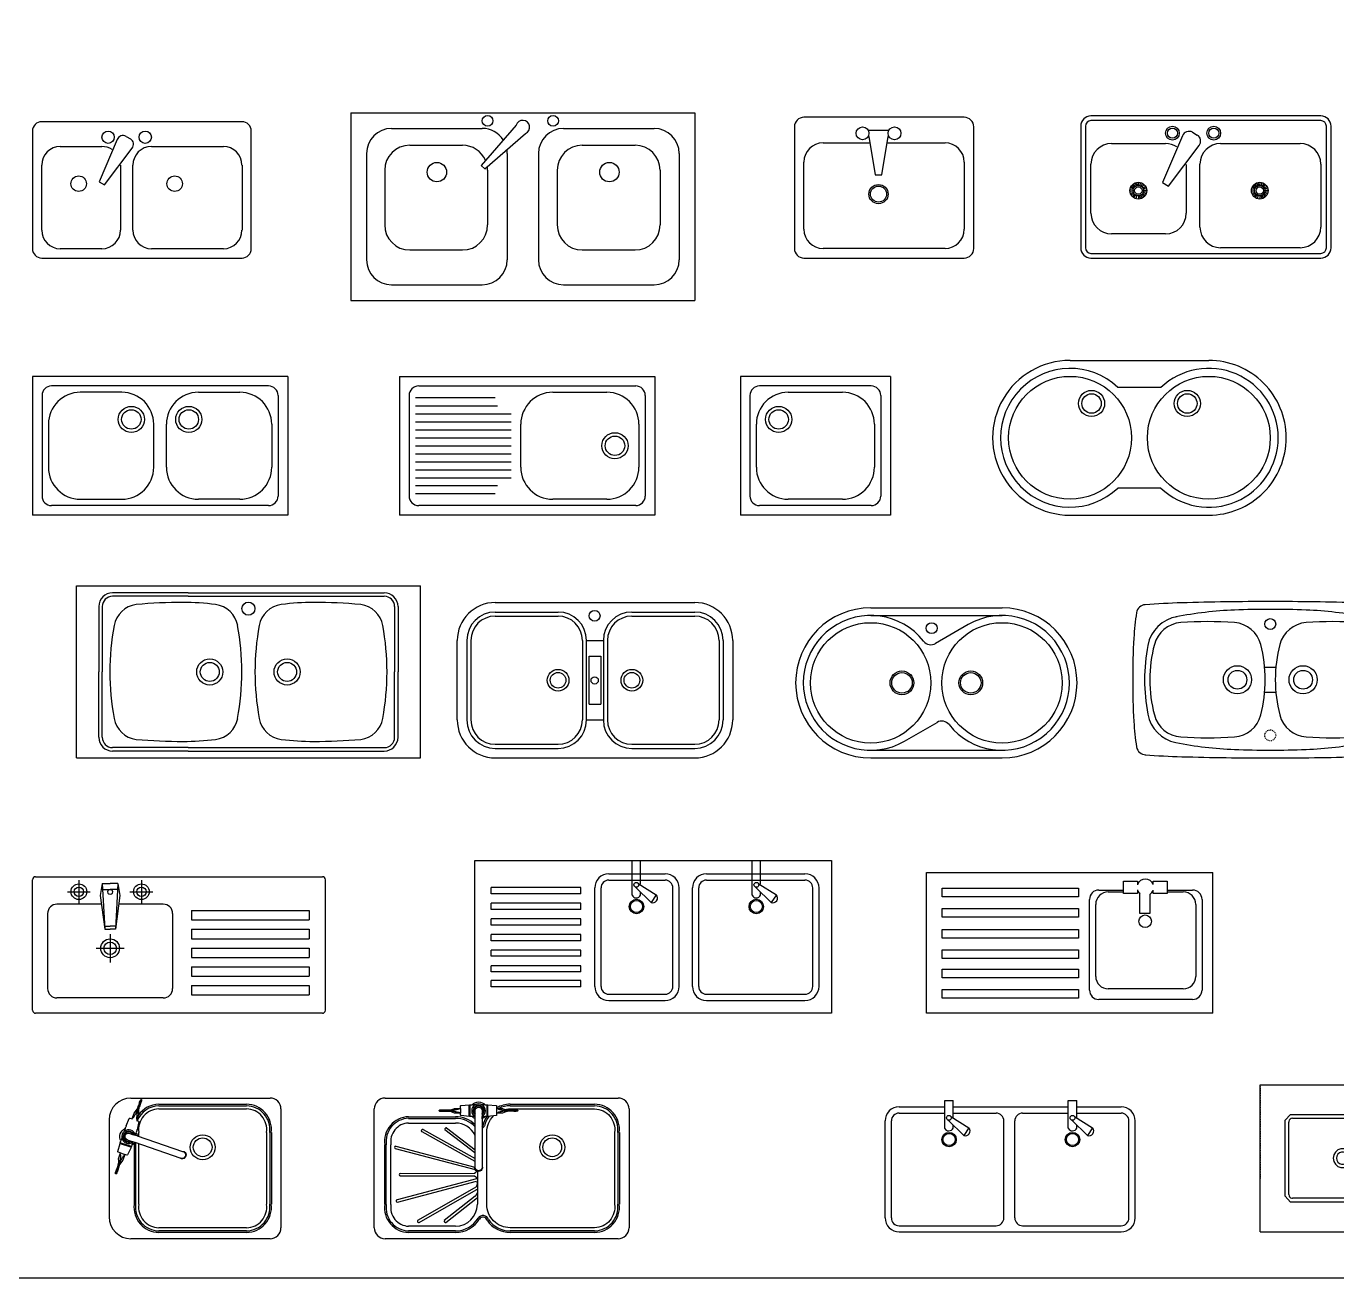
# Model space of a CAD drawing. Header units: inches. Extents: x 5253 to 5716, y 3226 to 3520.
# Drawn here: x 5408.2 to 5560.6, y 3225.5 to 3371.1 of the extents above; entities that cross this region are included whole.
import ezdxf

# ---------------------------------------------------------------- set-up
doc = ezdxf.new("R2010")
doc.units = ezdxf.units.IN
doc.header["$MEASUREMENT"] = 0
for name, pattern in [('0', [0]), ('Hidden', [0.28125, 0.1875, -0.09375]), ('RAYITAS', [0.375, 0.25, -0.125])]:
    doc.linetypes.add(name, pattern=pattern)
doc.layers.add('EX-A-FLOR-FIXT', color=2, linetype='Continuous')
doc.styles.add('DIM_FONT', font='SIMPLEX.shx', dxfattribs={"width": 0.8})
doc.styles.get("Standard").update_dxf_attribs({"font": 'arial.ttf'})

# ---------------------------------------------------------------- blocks, each defined once
blk = doc.blocks.new('A$C564A496C')
at = {"linetype": 'ByBlock'}
for p, q in [((0, 419.3), (0, 30.7)), ((543.2, 450), (30.7, 450)), ((573.8, 30.7), (573.8, 419.3)), ((238.5, 409.1), (299.8, 409.1)), ((238.5, 388.6), (258.9, 265.9)), ((279.4, 265.9), (299.8, 388.6)), ((92, 368.2), (243.6, 368.2)), ((294.7, 368.2), (481.8, 368.2)), ((30.7, 92), (30.7, 306.8)), ((543.2, 306.8), (543.2, 92)), ((258.9, 265.9), (279.4, 265.9)), ((30.7, 0), (543.2, 0)), ((481.8, 30.7), (92, 30.7))]:
    blk.add_line(p, q, dxfattribs=at)
for centre, radius in [((218, 398.9), 20.5), ((320.3, 398.9), 20.5), ((269.1, 204.5), 30.7), ((269.1, 204.5), 25.7)]:
    blk.add_circle(centre, radius, dxfattribs=at)
for centre, radius, start, end in [((30.7, 419.3), 30.7, 90, 180), ((543.2, 419.3), 30.7, 0, 90), ((92, 306.8), 61.4, 90, 180), ((481.8, 306.8), 61.4, 0, 90), ((92, 92), 61.4, 180, 270), ((481.8, 92), 61.4, 270, 0), ((30.7, 30.7), 30.7, 180, 270), ((543.2, 30.7), 30.7, 270, 0)]:
    blk.add_arc(centre, radius, start, end, dxfattribs=at)
at = {"style": 'DIM_FONT', "width": 0.8, "flags": 9}
for tag in ['YSIZE', 'XSIZE']:
    blk.add_attdef(tag, (269.1, 450), '', height=0.5, rotation=270, dxfattribs=at)
blk = doc.blocks.new('A$C001E2F87')
at = {"linetype": 'ByBlock'}
for p, q in [((670.3, 436), (29.7, 436)), ((0, 406.2), (0, 29.7)), ((271, 378.9), (213.6, 244.2)), ((299.5, 389.1), (313.3, 381.1)), ((700, 29.7), (700, 406.2)), ((89.2, 356.7), (222.2, 356.7)), ((230.8, 234.3), (318.7, 351.3)), ((380.7, 356.7), (610.8, 356.7)), ((29.7, 89.2), (29.7, 297.2)), ((281.6, 296.5), (281.6, 89.2)), ((321.3, 89.2), (321.3, 297.2)), ((670.3, 297.2), (670.3, 89.2)), ((213.6, 244.2), (230.8, 234.3)), ((222.2, 29.7), (89.2, 29.7)), ((610.8, 29.7), (380.7, 29.7)), ((29.7, 0), (670.3, 0))]:
    blk.add_line(p, q, dxfattribs=at)
for centre, radius in [((242, 386.4), 19.8), ((360.9, 386.4), 19.8), ((147.9, 237.8), 24.8), ((455, 237.8), 24.8)]:
    blk.add_circle(centre, radius, dxfattribs=at)
for centre, radius, start, end in [((29.7, 406.2), 29.7, 90, 180), ((670.3, 406.2), 29.7, 0, 90), ((289.6, 371.9), 19.8, 60, 159.4623), ((303.4, 363.9), 19.8, 320.5377, 60), ((89.2, 297.2), 59.4, 90, 180), ((222.2, 297.2), 59.4, 56.607, 90), ((380.7, 297.2), 59.4, 90, 180), ((610.8, 297.2), 59.4, 0, 90), ((89.2, 89.2), 59.4, 180, 270), ((222.2, 89.2), 59.4, 270, 0), ((380.7, 89.2), 59.4, 180, 270), ((610.8, 89.2), 59.4, 270, 0), ((29.7, 29.7), 29.7, 180, 270), ((670.3, 29.7), 29.7, 270, 0)]:
    blk.add_arc(centre, radius, start, end, dxfattribs=at)
blk = doc.blocks.new('A$C51B36FC3')
at = {"linetype": 'ByBlock'}
for p, q in [((0, 421.4), (0, 33)), ((15, 421.4), (15, 33)), ((767.9, 454.4), (33, 454.4)), ((767.9, 439.4), (33, 439.4)), ((785.9, 33), (785.9, 421.4)), ((800.9, 33), (800.9, 421.4)), ((325.7, 391), (261.9, 241.3)), ((357.3, 402.3), (372.7, 393.4)), ((99.1, 366.3), (271.4, 366.3)), ((281, 230.3), (378.7, 360.4)), ((447.6, 366.3), (701.8, 366.3)), ((33, 143.2), (33, 300.3)), ((337.5, 299.4), (337.5, 143.2)), ((381.5, 99.1), (381.5, 300.3)), ((767.9, 300.3), (767.9, 99.1)), ((167.7, 217.2), (157.7, 218.2)), ((167.7, 213.8), (157.8, 212.7)), ((168.5, 220.9), (159, 224.1)), ((168.6, 210), (159.2, 206.6)), ((169.7, 223.8), (161, 228.6)), ((171.7, 226.6), (164.2, 233.2)), ((174.6, 229.3), (168.8, 237.4)), ((178.2, 231.2), (174.5, 240.5)), ((181.4, 232.2), (179.7, 242)), ((185.3, 232.4), (185.8, 242.4)), ((189.3, 231.7), (192.3, 241.3)), ((193.1, 230.1), (198.2, 238.7)), ((196, 227.8), (203, 235)), ((199, 224.1), (207.6, 229.1)), ((200.4, 221), (209.9, 224.1)), ((201, 212.9), (210.9, 211.3)), ((201.2, 216.9), (211.2, 217.6)), ((261.9, 241.3), (281, 230.3)), ((555.9, 217.2), (546, 218.2)), ((556, 213.8), (546, 212.7)), ((556.7, 220.9), (547.2, 224.1)), ((556.8, 210), (547.4, 206.6)), ((558, 223.8), (549.2, 228.6)), ((560, 226.6), (552.4, 233.2)), ((562.9, 229.3), (557.1, 237.4)), ((566.5, 231.2), (562.8, 240.5)), ((569.7, 232.2), (567.9, 242)), ((573.5, 232.4), (574, 242.4)), ((577.6, 231.7), (580.5, 241.3)), ((581.3, 230.1), (586.4, 238.7)), ((584.3, 227.8), (591.2, 235)), ((587.2, 224.1), (595.9, 229.1)), ((588.6, 221), (598.1, 224.1)), ((589.3, 212.9), (599.2, 211.3)), ((589.5, 216.9), (599.4, 217.6)), ((170.1, 206.9), (161.5, 201.7)), ((172.4, 203.8), (165.3, 196.8)), ((175, 201.7), (169.3, 193.4)), ((179.3, 199.6), (176.3, 190.1)), ((184.7, 198.8), (184.8, 188.8)), ((188.6, 199.3), (191.1, 189.6)), ((192, 200.6), (196.5, 191.7)), ((195.5, 202.9), (202.1, 195.4)), ((198.3, 206.1), (206.6, 200.5)), ((200.1, 209.6), (209.5, 206)), ((558.3, 206.9), (549.8, 201.7)), ((560.7, 203.8), (553.6, 196.8)), ((563.2, 201.7), (557.6, 193.4)), ((567.6, 199.6), (564.5, 190.1)), ((572.9, 198.8), (573.1, 188.8)), ((576.9, 199.3), (579.4, 189.6)), ((580.3, 200.6), (584.8, 191.7)), ((583.7, 202.9), (590.3, 195.4)), ((586.6, 206.1), (594.8, 200.5)), ((588.4, 209.6), (597.7, 206)), ((271.4, 77.1), (99.1, 77.1)), ((33, 15), (767.9, 15)), ((33, 0), (767.9, 0)), ((701.8, 33), (447.6, 33))]:
    blk.add_line(p, q, dxfattribs=at)
for centre, radius in [((293.4, 399.4), 22), ((425.6, 399.4), 22), ((293.4, 399.4), 16), ((425.6, 399.4), 16), ((184.4, 215.6), 26.8), ((184.4, 215.6), 16.8), ((184.4, 215.6), 11.8), ((572.7, 215.6), 26.8), ((572.7, 215.6), 16.8), ((572.7, 215.6), 11.8)]:
    blk.add_circle(centre, radius, dxfattribs=at)
for centre, radius, start, end in [((33, 421.4), 33, 90, 180), ((33, 421.4), 18, 90, 180), ((767.9, 421.4), 33, 0, 90), ((767.9, 421.4), 18, 0, 90), ((346.3, 383.2), 22, 60, 159.4623), ((361.7, 374.4), 22, 320.5377, 60), ((99.1, 300.3), 66.1, 90, 180), ((271.4, 300.3), 66.1, 56.607, 90), ((447.6, 300.3), 66.1, 90, 180), ((701.8, 300.3), 66.1, 0, 90), ((99.1, 143.2), 66.1, 180, 270), ((271.4, 143.2), 66.1, 270, 0), ((447.6, 99.1), 66.1, 180, 270), ((701.8, 99.1), 66.1, 270, 0), ((33, 33), 33, 180, 270), ((33, 33), 18, 180, 270), ((767.9, 33), 33, 270, 0), ((767.9, 33), 18, 270, 0)]:
    blk.add_arc(centre, radius, start, end, dxfattribs=at)
blk = doc.blocks.new('A$C27DD639B')
for p, q in [((0, 0), (0, 450)), ((0, 450), (916.2, 450)), ((630.4, 383.4), (630.4, 422.8)), ((630.4, 422.8), (674.9, 422.8)), ((674.9, 422.8), (674.9, 411.1)), ((725.3, 411.7), (725.3, 422.8)), ((725.3, 422.8), (769.8, 422.8)), ((769.8, 422.8), (769.8, 383.4)), ((916.2, 0), (916.2, 450)), ((50.5, 372.3), (50.5, 400.1)), ((50.5, 400.1), (486.3, 400.1)), ((486.3, 400.1), (486.3, 372.3)), ((551.5, 394.1), (630.4, 394.1)), ((581.5, 388), (630.4, 388)), ((674.9, 383.4), (630.4, 383.4)), ((674.9, 394.1), (674.9, 383.4)), ((683, 318.7), (683, 382.1)), ((714.2, 379.9), (714.2, 318.7)), ((725.3, 383.4), (725.3, 393.5)), ((769.8, 383.4), (725.3, 383.4)), ((769.8, 394.1), (851.5, 394.1)), ((769.8, 388), (821.5, 388)), ((486.3, 372.3), (50.5, 372.3)), ((521.5, 74.1), (521.5, 364.1)), ((541.5, 118), (541.5, 348)), ((861.5, 348), (861.5, 118)), ((881.5, 364.1), (881.5, 74.1)), ((50.5, 307.4), (50.5, 335.2)), ((50.5, 335.2), (486.3, 335.2)), ((486.3, 307.4), (50.5, 307.4)), ((486.3, 335.2), (486.3, 307.4)), ((714.2, 318.7), (683, 318.7)), ((50.5, 240.3), (50.5, 268.1)), ((50.5, 268.1), (486.3, 268.1)), ((486.3, 268.1), (486.3, 240.3)), ((486.3, 240.3), (50.5, 240.3)), ((50.5, 175.4), (50.5, 203.2)), ((50.5, 203.2), (486.3, 203.2)), ((486.3, 175.4), (50.5, 175.4)), ((486.3, 203.2), (486.3, 175.4)), ((50.5, 112.8), (50.5, 140.6)), ((50.5, 140.6), (486.3, 140.6)), ((486.3, 140.6), (486.3, 112.8)), ((486.3, 112.8), (50.5, 112.8)), ((50.5, 48), (50.5, 75.8)), ((50.5, 75.8), (486.3, 75.8)), ((486.3, 48), (50.5, 48)), ((486.3, 75.8), (486.3, 48)), ((851.5, 44.1), (551.5, 44.1)), ((821.5, 78), (581.5, 78)), ((916.2, 0), (0, 0))]:
    blk.add_line(p, q)
blk.add_circle((699.5, 294.1), 20.1)
for centre, radius, start, end in [((700.2, 402.6), 26.7, 19.9093, 161.5199), ((551.5, 364.1), 30, 90, 180), ((581.5, 348), 40, 90, 180), ((700.2, 402.6), 26.7, 198.4801, 230.0288), ((700.2, 402.6), 26.7, 301.5638, 340.0907), ((821.5, 348), 40, 0, 90), ((851.5, 364.1), 30, 0, 90), ((581.5, 118), 40, 180, 270), ((821.5, 118), 40, 270, 0), ((551.5, 74.1), 30, 180, 270), ((851.5, 74.1), 30, 270, 0)]:
    blk.add_arc(centre, radius, start, end)
blk = doc.blocks.new('A$C7F693D8B')
at = {"linetype": '0'}
for p, q in [((1.12, 0.609), (0, 0.609)), ((0, 0.609), (0, 0)), ((1.12, 0.609), (1.12, 0)), ((0.042, 0.525), (0.042, 0.084)), ((1.036, 0.567), (0.084, 0.567)), ((0.392, 0.539), (0.21, 0.539)), ((0.728, 0.539), (0.91, 0.539)), ((1.078, 0.525), (1.078, 0.084)), ((0.07, 0.399), (0.07, 0.21)), ((0.532, 0.21), (0.532, 0.399)), ((0.588, 0.21), (0.588, 0.399)), ((1.05, 0.399), (1.05, 0.21)), ((0.21, 0.07), (0.392, 0.07)), ((0.91, 0.07), (0.728, 0.07)), ((1.036, 0.042), (0.084, 0.042)), ((1.12, 0), (0, 0))]:
    blk.add_line(p, q, dxfattribs=at)
for centre, radius in [((0.434, 0.42), 0.0574), ((0.434, 0.42), 0.0427), ((0.686, 0.42), 0.0574), ((0.686, 0.42), 0.0427)]:
    blk.add_circle(centre, radius, dxfattribs=at)
for centre, radius, start, end in [((0.084, 0.525), 0.042, 90, 180), ((0.21, 0.399), 0.14, 90, 180), ((0.392, 0.399), 0.14, 0, 90), ((0.728, 0.399), 0.14, 90, 180), ((0.91, 0.399), 0.14, 0, 90), ((1.036, 0.525), 0.042, 0, 90), ((0.21, 0.21), 0.14, 180, 270), ((0.392, 0.21), 0.14, 270, 0), ((0.728, 0.21), 0.14, 180, 270), ((0.91, 0.21), 0.14, 270, 0.00001), ((0.084, 0.084), 0.042, 180, 270), ((1.036, 0.084), 0.042, 270, 0.00001)]:
    blk.add_arc(centre, radius, start, end, dxfattribs=at)
blk = doc.blocks.new('A$C350F4511')
at = {"xscale": 729, "yscale": 729, "zscale": 729}
blk.add_blockref('A$C7F693D8B', (0, 0), dxfattribs=at)
blk = doc.blocks.new('A$C56104318')
at = {"linetype": '0'}
for p, q in [((0, 0.609), (1.12, 0.609)), ((0, 0.609), (0, 0)), ((1.12, 0.609), (1.12, 0)), ((0.042, 0.525), (0.042, 0.084)), ((0.084, 0.567), (1.036, 0.567)), ((0.672, 0.539), (0.91, 0.539)), ((1.078, 0.525), (1.078, 0.084)), ((0.42, 0.5145), (0.07, 0.5145)), ((0.07, 0.4795), (0.4294, 0.4795)), ((0.07, 0.4445), (0.49, 0.4445)), ((0.07, 0.4095), (0.49, 0.4095)), ((0.07, 0.3745), (0.49, 0.3745)), ((0.532, 0.21), (0.532, 0.399)), ((1.05, 0.399), (1.05, 0.21)), ((0.07, 0.3395), (0.49, 0.3395)), ((0.07, 0.3045), (0.49, 0.3045)), ((0.07, 0.2695), (0.49, 0.2695)), ((0.07, 0.2345), (0.49, 0.2345)), ((0.07, 0.1995), (0.49, 0.1995)), ((0.07, 0.1645), (0.4898, 0.1645)), ((0.07, 0.1295), (0.4294, 0.1295)), ((0.07, 0.0945), (0.42, 0.0945)), ((0.91, 0.07), (0.672, 0.07)), ((1.036, 0.042), (0.084, 0.042)), ((1.12, 0), (0, 0))]:
    blk.add_line(p, q, dxfattribs=at)
for radius in [0.0574, 0.0427]:
    blk.add_circle((0.945, 0.3045), radius, dxfattribs=at)
for centre, radius, start, end in [((0.084, 0.525), 0.042, 90, 180), ((0.672, 0.399), 0.14, 90, 180), ((0.91, 0.399), 0.14, 0, 90), ((1.036, 0.525), 0.042, 0, 90), ((0.672, 0.21), 0.14, 180, 270), ((0.91, 0.21), 0.14, 270, 0.00001), ((0.084, 0.084), 0.042, 180, 270), ((1.036, 0.084), 0.042, 270, 0.00001)]:
    blk.add_arc(centre, radius, start, end, dxfattribs=at)
blk = doc.blocks.new('A$C559B0E78')
at = {"xscale": 729, "yscale": 729, "zscale": 729}
blk.add_blockref('A$C56104318', (0, 0), dxfattribs=at)
blk = doc.blocks.new('A$C29F65D58')
at = {"linetype": '0'}
for p, q in [((0, 0.609), (0, 0)), ((0.658, 0.609), (0, 0.609)), ((0.658, 0.609), (0.658, 0)), ((0.042, 0.525), (0.042, 0.084)), ((0.574, 0.567), (0.084, 0.567)), ((0.21, 0.539), (0.448, 0.539)), ((0.616, 0.525), (0.616, 0.084)), ((0.07, 0.21), (0.07, 0.399)), ((0.588, 0.399), (0.588, 0.21)), ((0.448, 0.07), (0.21, 0.07)), ((0.574, 0.042), (0.084, 0.042)), ((0.658, 0), (0, 0))]:
    blk.add_line(p, q, dxfattribs=at)
for radius in [0.0574, 0.0427]:
    blk.add_circle((0.168, 0.42), radius, dxfattribs=at)
for centre, radius, start, end in [((0.084, 0.525), 0.042, 90, 180), ((0.21, 0.399), 0.14, 90, 180), ((0.448, 0.399), 0.14, 0, 90), ((0.574, 0.525), 0.042, 0, 90), ((0.21, 0.21), 0.14, 180, 270), ((0.448, 0.21), 0.14, 270, 0.00001), ((0.084, 0.084), 0.042, 180, 270), ((0.574, 0.084), 0.042, 270, 0.00001)]:
    blk.add_arc(centre, radius, start, end, dxfattribs=at)
blk = doc.blocks.new('A$C01CC7D1F')
at = {"xscale": 729, "yscale": 729, "zscale": 729}
blk.add_blockref('A$C29F65D58', (0, 0), dxfattribs=at)
blk = doc.blocks.new('A$C388C436D')
at = {"linetype": '0'}
for p, q in [((0.3395, 0.679), (0.3396, 0.679)), ((0.3396, 0.679), (0.9483, 0.679)), ((0.9483, 0.679), (0.9485, 0.679)), ((0.7385, 0.56), (0.5495, 0.56)), ((0.5976, 0.119), (0.5495, 0.119)), ((0.7385, 0.119), (0.5976, 0.119)), ((0.3395, 0), (0.3396, 0)), ((0.3396, 0), (0.9483, 0)), ((0.9483, 0), (0.9485, 0))]:
    blk.add_line(p, q, dxfattribs=at)
for centre, radius in [((0.3395, 0.3395), 0.2695), ((0.9485, 0.3395), 0.2695), ((0.434, 0.49), 0.0574), ((0.434, 0.49), 0.0427), ((0.854, 0.49), 0.0574), ((0.854, 0.49), 0.0427)]:
    blk.add_circle(centre, radius, dxfattribs=at)
for centre, radius, start, end in [((0.3395, 0.3395), 0.3395, 89.9744, 270.026), ((0.3395, 0.3395), 0.3045, 46.3972, 313.603), ((0.9485, 0.3395), 0.3045, 0, 133.603), ((0.9485, 0.3395), 0.3395, 0, 90.0256), ((0.9485, 0.3395), 0.3045, 226.397, 0.00001), ((0.9485, 0.3395), 0.3395, 269.974, 0.00001)]:
    blk.add_arc(centre, radius, start, end, dxfattribs=at)
blk = doc.blocks.new('A$C32005E2C')
at = {"xscale": 729, "yscale": 729, "zscale": 729}
blk.add_blockref('A$C388C436D', (0, 0), dxfattribs=at)
blk = doc.blocks.new('A$C4ACA465A')
for p, q in [((0, 600), (0, 0)), ((0, 600), (1100, 600)), ((1100, 600), (1100, 0)), ((130, 550), (420, 550)), ((529, 560.9), (416.4, 432)), ((680, 550), (970, 550)), ((427.9, 420.9), (558.9, 534.2)), ((50, 470), (50, 130)), ((188.1, 496.1), (357.3, 496.1)), ((500, 470), (500, 130)), ((600, 470), (600, 130)), ((740, 496.1), (909.1, 496.1)), ((1050, 470), (1050, 130)), ((416.4, 432), (427.9, 420.9)), ((108.1, 416.1), (108.1, 241.4)), ((437.3, 416.1), (437.3, 241.4)), ((660, 416.1), (660, 241.4)), ((989.1, 416.1), (989.1, 241.4)), ((188.1, 161.4), (357.3, 161.4)), ((740, 161.4), (909.1, 161.4)), ((130, 50), (420, 50)), ((680, 50), (970, 50)), ((0, 0), (1100, 0))]:
    blk.add_line(p, q)
for centre, radius in [((437.2, 574.4), 17.2), ((646.7, 574.4), 17.2), ((275, 410.3), 31.1), ((826.9, 410.3), 31.1)]:
    blk.add_circle(centre, radius)
for centre, radius, start, end in [((130, 470), 80, 90, 180), ((420, 470), 80, 32.6633, 90), ((549.8, 554.1), 21.9, 294.4719, 162.1402), ((680, 470), 80, 90, 180), ((970, 470), 80, 0, 90), ((188.1, 416.1), 80, 90, 180), ((357.3, 416.1), 80, 23.6053, 90), ((420, 470), 80, 0, 8.948), ((740, 416.1), 80, 90, 180), ((909.1, 416.1), 80, 0, 90), ((357.3, 416.1), 80, 0, 8.7069), ((188.1, 241.4), 80, 180, 270), ((357.3, 241.4), 80, 270, 0), ((740, 241.4), 80, 180, 270), ((909.1, 241.4), 80, 270, 0), ((130, 130), 80, 180, 270), ((420, 130), 80, 270, 0), ((680, 130), 80, 180, 270), ((970, 130), 80, 270, 0)]:
    blk.add_arc(centre, radius, start, end)
blk = doc.blocks.new('A$C60B518BD')
for p, q in [((0, 550), (1100, 550)), ((0, 0), (0, 550)), ((1100, 0), (1100, 550)), ((357.5, 528), (115.5, 528)), ((357.5, 517), (115.5, 517)), ((357.5, 528), (984.5, 528)), ((357.5, 517), (984.5, 517)), ((71.5, 484), (71.5, 275)), ((82.5, 484), (82.5, 275)), ((1017.5, 484), (1017.5, 275)), ((1028.5, 484), (1028.5, 275)), ((71.5, 66), (71.5, 275)), ((82.5, 66), (82.5, 275)), ((1017.5, 66), (1017.5, 275)), ((1028.5, 66), (1028.5, 275)), ((357.5, 33), (115.5, 33)), ((357.5, 22), (115.5, 22)), ((357.5, 33), (984.5, 33)), ((357.5, 22), (984.5, 22)), ((0, 0), (1100, 0))]:
    blk.add_line(p, q)
for centre, radius in [((550, 477.4), 20.9), ((426.3, 275), 41.8), ((426.3, 275), 30.3), ((673.8, 275), 41.8), ((673.8, 275), 30.3)]:
    blk.add_circle(centre, radius)
for centre, radius, start, end in [((115.5, 484), 44, 90, 180), ((115.5, 484), 33, 90, 180), ((984.5, 484), 44, 0, 90), ((984.5, 484), 33, 0, 90), ((201.4, 408.8), 82.5, 97.23, 169.6188), ((341, -1220.9), 1718.1, 89.9987, 95.0083), ((341, -327.8), 825, 82.77, 90), ((434.5, 408.8), 82.5, 10.3812, 82.77), ((665.6, 408.8), 82.5, 97.23, 169.6188), ((759, -327.8), 825, 90, 97.23), ((759.1, -1220.9), 1718.1, 84.9917, 90.0013), ((898.7, 408.8), 82.5, 10.3812, 82.77), ((931.7, 275), 825, 169.6188, 180), ((-295.9, 275), 825, 0, 10.3812), ((1396, 275), 825, 169.6188, 180), ((168.3, 275), 825, 0, 10.3812), ((931.7, 275), 825, 180, 190.3812), ((-295.9, 275), 825, 349.6188, 0), ((1396, 275), 825, 180, 190.3812), ((168.3, 275), 825, 349.6188, 0), ((201.4, 141.2), 82.5, 190.3812, 262.77), ((434.5, 141.2), 82.5, 277.23, 349.6188), ((665.6, 141.2), 82.5, 190.3812, 262.77), ((898.7, 141.2), 82.5, 277.23, 349.6188), ((115.5, 66), 44, 180, 270), ((115.5, 66), 33, 180, 270), ((341, 1771), 1718.1, 264.9917, 270.0013), ((341, 877.8), 825, 270, 277.23), ((759, 877.8), 825, 262.77, 270), ((759.1, 1771), 1718.1, 269.9987, 275.0083), ((984.5, 66), 44, 270, 0), ((984.5, 66), 33, 270, 0)]:
    blk.add_arc(centre, radius, start, end)
blk = doc.blocks.new('A$C2ECC4A2D')
for p, q in [((121.5, 497), (759.5, 497)), ((121.5, 466.5), (322.5, 466.5)), ((558.5, 466.5), (759.5, 466.5)), ((121.5, 453.5), (322.5, 453.5)), ((558.5, 453.5), (759.5, 453.5)), ((0, 121.5), (0, 375.5)), ((30.5, 375.5), (30.5, 121.5)), ((43.5, 375.5), (43.5, 121.5)), ((400.5, 375.5), (400.5, 121.5)), ((413.5, 375.5), (467.5, 375.5)), ((413.5, 121.5), (413.5, 375.5)), ((467.5, 375.5), (467.5, 121.5)), ((480.5, 375.5), (480.5, 121.5)), ((837.5, 375.5), (837.5, 121.5)), ((850.5, 375.5), (850.5, 121.5)), ((881, 375.5), (881, 121.5)), ((421.5, 325.5), (459.5, 325.5)), ((421.5, 171.5), (421.5, 325.5)), ((459.5, 325.5), (459.5, 171.5)), ((421.5, 171.5), (459.5, 171.5)), ((413.5, 121.5), (467.5, 121.5)), ((121.5, 43.5), (322.5, 43.5)), ((558.5, 43.5), (759.5, 43.5)), ((121.5, 30.5), (322.5, 30.5)), ((558.5, 30.5), (759.5, 30.5)), ((121.5, 0), (759.5, 0))]:
    blk.add_line(p, q)
for centre, radius in [((439.4, 454.5), 17.3), ((322.5, 248.5), 34.6), ((322.5, 248.5), 34.6), ((322.5, 248.5), 25), ((322.5, 248.5), 25), ((439.5, 248), 11.7), ((558.5, 248.5), 34.6), ((558.5, 248.5), 25)]:
    blk.add_circle(centre, radius)
for centre, radius, start, end in [((121.5, 375.5), 121.5, 90, 180), ((121.5, 375.5), 91, 90, 180), ((322.5, 375.5), 91, 0, 90), ((558.5, 375.5), 91, 90, 180), ((759.5, 375.5), 121.5, 0, 90), ((759.5, 375.5), 91, 0, 90), ((121.5, 375.5), 78, 90, 180), ((322.5, 375.5), 78, 0, 90), ((558.5, 375.5), 78, 90, 180), ((759.5, 375.5), 78, 0, 90), ((121.5, 121.5), 121.5, 180, 270), ((121.5, 121.5), 91, 180, 270), ((121.5, 121.5), 78, 180, 270), ((322.5, 121.5), 91, 270, 0), ((322.5, 121.5), 78, 270, 0), ((558.5, 121.5), 91, 180, 270), ((558.5, 121.5), 78, 180, 270), ((759.5, 121.5), 91, 270, 0), ((759.5, 121.5), 78, 270, 0), ((759.5, 121.5), 121.5, 270, 0)]:
    blk.add_arc(centre, radius, start, end)
blk = doc.blocks.new('A$C17956F2A')
for p, q in [((240, 480), (660, 480)), ((240, 455.5), (660, 455.5)), ((552.2, 426.6), (447.6, 366.2)), ((347.7, 53.4), (452.4, 113.8)), ((240, 24.5), (660, 24.5)), ((240, 0), (660, 0))]:
    blk.add_line(p, q)
for centre, radius in [((240, 240), 192.5), ((435, 415), 17.5), ((660, 240), 192.5), ((340, 240), 38), ((340, 240), 32.8), ((560, 240), 38), ((560, 240), 32.8)]:
    blk.add_circle(centre, radius)
for centre, radius, start, end in [((240, 240), 240, 90, 270), ((660, 240), 240, 270, 90), ((240, 240), 215.5, 38.3143, 300), ((660, 240), 215.5, 218.3143, 120), ((432.6, 392.2), 30, 218.3143, 300), ((467.4, 87.8), 30, 38.3143, 120)]:
    blk.add_arc(centre, radius, start, end)
blk = doc.blocks.new('A$C5B623280')
for p, q in [((424, 290), (456, 290)), ((424, 210), (456, 210))]:
    blk.add_line(p, q)
for centre, radius in [((440, 428), 17.5), ((335, 250), 45), ((545, 250), 45), ((335, 250), 30), ((545, 250), 30)]:
    blk.add_circle(centre, radius)
at = {"linetype": 'RAYITAS'}
blk.add_circle((440, 72), 17.5, dxfattribs=at)
for centre, radius, start, end in [((752.5, 343.4), 750, 170.679, 176.9411), ((42, 460), 30, 94.3137, 170.679), ((227.8, -2003), 2500, 91.6214, 94.3137), ((371.2, -726.3), 1200, 92.1918, 101.2001), ((440, -9500), 10000, 90, 91.62141), ((440, -2525), 3000, 90, 92.1918), ((440, -9500), 10000, 88.37859, 90), ((440, -2525), 3000, 87.8082, 90), ((508.8, -726.3), 1200, 78.7999, 87.8082), ((652.2, -2003), 2500, 85.6863, 88.3786), ((838, 460), 30, 9.321, 90), ((127.5, 343.4), 750, 3.0589, 9.321), ((160.2, 339), 114, 98.8901, 169.4341), ((160.2, 339), 94, 94.1077, 165.4856), ((239.4, -764.2), 1200, 85.8923, 94.1077), ((318.7, 339), 94, 14.5144, 85.8923), ((561.3, 339), 94, 94.1077, 165.4856), ((640.6, -764.2), 1200, 85.8923, 94.1077), ((719.8, 339), 94, 14.5144, 85.8923), ((719.8, 339), 114, 10.5659, 78.7999), ((2500, 250), 2500, 176.9411, 180), ((-1620, 250), 2500, 0, 3.0589), ((638, 250), 600, 169.4454, 190.5546), ((504, 250), 449.1, 165.4856, 180), ((-25.1, 250), 449.1, 0, 14.5144), ((905.1, 250), 449.1, 165.4856, 180), ((376, 250), 449.1, 0, 14.5144), ((242, 250), 600, 349.4454, 10.5546), ((2500, 250), 2500, 180, 183.0589), ((504, 250), 449.1, 180, 194.5144), ((-25.1, 250), 449.1, 345.4856, 0), ((905.1, 250), 449.1, 180, 194.5144), ((376, 250), 449.1, 345.4856, 0), ((-1620, 250), 2500, 356.9411, 0), ((160.2, 161), 114, 190.5659, 258.7999), ((160.2, 161), 94, 194.5144, 265.8923), ((318.7, 161), 94, 274.1077, 345.4856), ((561.3, 161), 94, 194.5144, 265.8923), ((719.8, 161), 94, 274.1077, 345.4856), ((719.8, 161), 114, 281.2001, 349.4341), ((752.5, 156.6), 750, 183.0589, 189.321), ((127.5, 156.6), 750, 350.679, 356.9411), ((371.2, 1226.3), 1200, 258.7999, 267.8082), ((239.4, 1264.2), 1200, 265.8923, 274.1077), ((640.6, 1264.2), 1200, 265.8923, 274.1077), ((508.8, 1226.3), 1200, 272.1918, 281.2001), ((42, 40), 30, 189.321, 270), ((227.8, 2503), 2500, 265.6863, 268.3786), ((440, 10000), 10000, 268.37859, 270), ((440, 3025), 3000, 267.8082, 270), ((440, 3025), 3000, 270, 272.1918), ((440, 10000), 10000, 270, 271.62141), ((652.2, 2503), 2500, 271.6214, 274.3137), ((838, 40), 30, 270, 350.679)]:
    blk.add_arc(centre, radius, start, end)
blk = doc.blocks.new('A$C7C492201')
for p, q in [((0, 10), (0, 426.6)), ((10, 436.6), (927.3, 436.6)), ((148.5, 425.2), (148.5, 352.2)), ((348.5, 425.2), (348.5, 352.2)), ((937.3, 10), (937.3, 426.6)), ((111.9, 388.7), (185, 388.7)), ((223.5, 415), (217, 376.2)), ((223.5, 415), (231.8, 268.5)), ((223.5, 415), (248.5, 415)), ((224.6, 395.4), (248.5, 395.4)), ((273.5, 415), (248.5, 415)), ((272.3, 395.4), (248.5, 395.4)), ((273.5, 415), (265.2, 268.5)), ((273.5, 415), (279.9, 376.2)), ((311.9, 388.7), (385, 388.7)), ((220.8, 348.8), (78.5, 348.8)), ((217, 376.2), (231.8, 268.5)), ((279.9, 376.2), (265.2, 268.5)), ((418.5, 348.8), (276.2, 348.8)), ((48.5, 318.8), (48.5, 78.8)), ((448.5, 318.8), (448.5, 78.8)), ((509.1, 328.4), (509.1, 298.4)), ((509.1, 328.4), (885, 328.4)), ((509.1, 298.4), (885, 298.4)), ((885, 328.4), (885, 298.4)), ((231.3, 278.6), (248.5, 278.6)), ((231.8, 268.5), (248.5, 268.5)), ((265.6, 278.6), (248.5, 278.6)), ((265.2, 268.5), (248.5, 268.5)), ((248.5, 252.8), (248.5, 162.6)), ((509.1, 268.4), (509.1, 238.4)), ((509.1, 268.4), (885, 268.4)), ((885, 268.4), (885, 238.4)), ((509.1, 238.4), (885, 238.4)), ((203.4, 207.7), (293.5, 207.7)), ((509.1, 208.4), (885, 208.4)), ((509.1, 208.4), (509.1, 178.4)), ((509.1, 178.4), (885, 178.4)), ((885, 208.4), (885, 178.4)), ((509.1, 148.4), (509.1, 118.4)), ((509.1, 148.4), (885, 148.4)), ((885, 148.4), (885, 118.4)), ((509.1, 118.4), (885, 118.4)), ((509.1, 88.4), (509.1, 58.4)), ((509.1, 88.4), (885, 88.4)), ((885, 88.4), (885, 58.4)), ((418.5, 48.8), (78.5, 48.8)), ((509.1, 58.4), (885, 58.4)), ((927.3, 0), (10, 0))]:
    blk.add_line(p, q)
for centre, radius in [((148.5, 388.7), 25), ((148.5, 388.7), 15), ((348.5, 388.7), 25), ((348.5, 388.7), 15), ((248.5, 207.7), 30), ((248.5, 207.7), 20)]:
    blk.add_circle(centre, radius)
for centre, radius, start, end in [((10, 426.6), 10, 90, 180), ((927.3, 426.6), 10, 0, 90), ((247.3, 388), 7.19, 80.5252, 279.4748), ((249.6, 388), 7.19, 260.5252, 99.4748), ((78.5, 318.8), 30, 90, 180), ((418.5, 318.8), 30, 0, 90), ((78.5, 78.8), 30, 180, 270), ((418.5, 78.8), 30, 270, 0), ((10, 10), 10, 180, 270), ((927.3, 10), 10, 270, 0)]:
    blk.add_arc(centre, radius, start, end)
blk = doc.blocks.new('A$C6CB038CA')
for p, q in [((0, 0), (0, 488.5)), ((0, 488.5), (1140.7, 488.5)), ((502.8, 377.5), (502.8, 488.5)), ((529.8, 412.8), (529.8, 488.5)), ((886.8, 377.5), (886.8, 488.5)), ((913.8, 412.8), (913.8, 488.5)), ((1140.7, 488.5), (1140.7, 0)), ((428.4, 445.8), (608.4, 445.8)), ((428.4, 425.8), (608.4, 425.8)), ((740.8, 445.8), (1055.8, 445.8)), ((740.8, 425.8), (1055.8, 425.8)), ((52.2, 382.1), (52.2, 402.1)), ((339.4, 402.1), (52.2, 402.1)), ((339.4, 382.1), (52.2, 382.1)), ((339.4, 382.1), (339.4, 402.1)), ((383.4, 85.8), (383.4, 400.8)), ((403.4, 85.8), (403.4, 400.8)), ((563.7, 353.9), (514.9, 402.4)), ((521.9, 415.4), (580.3, 378.4)), ((529.8, 377.6), (529.8, 387.6)), ((580.3, 378.4), (563.7, 353.9)), ((633.4, 85.8), (633.4, 400.8)), ((653.4, 85.8), (653.4, 400.8)), ((695.8, 85.8), (695.8, 400.8)), ((715.8, 85.8), (715.8, 400.8)), ((947.8, 353.9), (899, 402.4)), ((906, 415.4), (964.3, 378.4)), ((913.8, 377.6), (913.8, 387.6)), ((964.3, 378.4), (947.8, 353.9)), ((1080.8, 85.8), (1080.8, 400.8)), ((1100.8, 85.8), (1100.8, 400.8)), ((52.2, 332.1), (52.2, 352.1)), ((339.4, 352.1), (52.2, 352.1)), ((339.4, 332.1), (339.4, 352.1)), ((339.4, 332.1), (52.2, 332.1)), ((52.2, 282.1), (52.2, 302.1)), ((339.4, 302.1), (52.2, 302.1)), ((339.4, 282.1), (339.4, 302.1)), ((339.4, 282.1), (52.2, 282.1)), ((52.2, 232.1), (52.2, 252.1)), ((339.4, 252.1), (52.2, 252.1)), ((339.4, 232.1), (339.4, 252.1)), ((339.4, 232.1), (52.2, 232.1)), ((52.2, 182.1), (52.2, 202.1)), ((339.4, 202.1), (52.2, 202.1)), ((339.4, 182.1), (52.2, 182.1)), ((339.4, 182.1), (339.4, 202.1)), ((52.2, 132.1), (52.2, 152.1)), ((339.4, 152.1), (52.2, 152.1)), ((339.4, 132.1), (52.2, 132.1)), ((339.4, 132.1), (339.4, 152.1)), ((52.2, 84.8), (52.2, 104.8)), ((339.4, 104.8), (52.2, 104.8)), ((339.4, 84.8), (52.2, 84.8)), ((339.4, 84.8), (339.4, 104.8)), ((428.4, 60.8), (608.4, 60.8)), ((740.8, 60.8), (1055.8, 60.8)), ((1140.7, 0), (0, 0)), ((428.4, 40.8), (608.4, 40.8)), ((740.8, 40.8), (1055.8, 40.8))]:
    blk.add_line(p, q)
for centre, radius in [((516.4, 410.5), 7.79), ((900.5, 410.5), 7.79), ((516.9, 341.2), 23.1), ((516.9, 341.3), 19.5), ((900.1, 341.2), 23.1), ((900.2, 341.3), 19.5)]:
    blk.add_circle(centre, radius)
for centre, radius, start, end in [((428.4, 400.8), 45, 90, 180), ((428.4, 400.8), 25, 90, 180), ((608.4, 400.8), 45, 0, 90), ((608.4, 400.8), 25, 0, 90), ((740.8, 400.8), 45, 90, 180), ((740.8, 400.8), 25, 90, 180), ((1055.8, 400.8), 45, 0, 90), ((1055.8, 400.8), 25, 0, 90), ((516.1, 383.8), 14.9, 205.1043, 335.2171), ((568.7, 368.6), 15.5, 251.2024, 39.3215), ((900.1, 383.8), 14.9, 205.1043, 335.2171), ((952.8, 368.6), 15.5, 251.2024, 39.3215), ((428.4, 85.8), 45, 180, 270), ((428.4, 85.8), 25, 180, 270), ((608.4, 85.8), 25, 270, 0), ((608.4, 85.8), 45, 270, 0), ((740.8, 85.8), 45, 180, 270), ((740.8, 85.8), 25, 180, 270), ((1055.8, 85.8), 25, 270, 0), ((1055.8, 85.8), 45, 270, 0)]:
    blk.add_arc(centre, radius, start, end)
blk = doc.blocks.new('A$C153F49BB')
at = {"ltscale": 1000}
for p, q in [((70, 450), (515, 450)), ((159.1, 430), (440, 430)), ((159.1, 425), (440, 425)), ((0, 380), (0, 70)), ((159.1, 415), (440, 415)), ((550, 415), (550, 35)), ((95, 327.1), (95, 340)), ((504.1, 340), (504.1, 110)), ((514.1, 340), (514.1, 110)), ((519.1, 340), (519.1, 110)), ((71.4, 294.4), (35.9, 306.6)), ((69.4, 292.5), (36.2, 303.8)), ((80, 304.4), (80, 110)), ((85, 306.7), (85, 110)), ((95, 110), (95, 303.3)), ((36.9, 274.5), (51, 269.7)), ((440, 35), (159.1, 35)), ((440, 25), (159.1, 25)), ((440, 20), (159.1, 20)), ((515, 0), (70, 0))]:
    blk.add_line(p, q, dxfattribs=at)
blk.add_lwpolyline([(90.4, 328.6), (235, 279.2, -0.164418), (240, 278.8, -0.849314), (231.9, 255.1, -0.164418), (227.7, 257.9), (83.1, 307.4, -0.107035), (73.4, 300.5), (71.4, 294.4), (69.4, 292.5), (70.4, 292.1), (59, 268.2, -0.392238), (57.5, 267.5), (51, 269.7), (44.6, 251.2, 0.095415), (32.6, 233.7, 0.01788), (27.8, 218.9, -0.110831), (23.2, 207.7, -0.841313), (20.8, 208.5, -0.110831), (24, 220.2, 0.01788), (29.3, 234.8, 0.091516), (30.5, 256), (36.9, 274.5), (29.2, 277.1, -0.392238), (28.4, 278.6), (35.2, 304.2), (36.2, 303.8), (35.9, 306.6), (38, 312.6, -0.44599), (51.5, 352.2), (53.6, 358.2), (55.5, 360.2), (54.5, 360.5), (64.8, 384.9, -0.392238), (66.3, 385.6), (74, 382.9), (80.3, 401.5, 0.091516), (92.3, 419, 0.01788), (97.1, 433.7, -0.110831), (101.8, 445, -0.841313), (104.1, 444.2, -0.110831), (100.9, 432.4, 0.01788), (95.6, 417.9, 0.095415), (94.5, 396.6), (88.1, 378.1), (94.6, 375.9, -0.392238), (95.4, 374.4), (89.7, 348.5), (88.7, 348.8), (89, 346.1), (87, 340, -0.107035)], format="xyb", close=True, dxfattribs=at)
for points in [[(75.3, 386.7, 0.255199), (80.1, 390.7, 0.005211), (85.3, 399.3, 0.044747), (87.8, 404.2), (101.8, 445)], [(104.1, 444.2), (90.2, 403.4, 0.044747), (89.1, 398, 0.005211), (88, 388, 0.255199), (89.3, 381.9)], [(51.5, 352.2), (48.4, 343.2, 0.279954), (41, 321.6), (38, 312.6)], [(76.6, 309.6), (68.2, 312.5), (58.8, 315.7, -1), (66.1, 337), (75.5, 333.8), (83.9, 330.9)], [(90.4, 328.6), (83.9, 330.9, 0.001876), (83.9, 331), (87, 340)], [(83.1, 307.4), (76.6, 309.6, -0.001876), (76.5, 309.5), (73.4, 300.5)], [(35.6, 270.8, -0.255199), (37, 264.7, -0.005211), (35.8, 254.7, -0.044747), (34.7, 249.2), (20.8, 208.5)], [(23.2, 207.7), (37.1, 248.4, -0.044747), (39.6, 253.4, -0.005211), (44.8, 262, -0.255199), (49.6, 266)], [(235, 279.2), (236.1, 278.8, -1.092181), (228.8, 257.5), (227.7, 257.9)]]:
    blk.add_lwpolyline(points, format="xyb", dxfattribs=at)
for radius in [40, 30]:
    blk.add_circle((299.5, 292.4), radius, dxfattribs=at)
for centre, radius, start, end in [((70, 380), 70, 90, 180), ((160.8, 348.7), 76.3, 91.2742, 157.9087), ((160.8, 348.8), 81.2, 91.1922, 145.4805), ((438.3, 348.8), 81.2, 353.7986, 88.8078), ((438.3, 348.7), 76.3, 353.4172, 88.7258), ((515, 415), 35, 0, 90), ((160.8, 348.7), 66.4, 91.477, 187.5055), ((438.3, 348.7), 66.4, 352.4945, 88.523), ((62.5, 326.3), 17.5, 21.1072, 301.0968), ((62.5, 326.3), 15, 29.6923, 292.5116), ((62.5, 326.3), 21.9, 12.3816, 129.8224), ((62.5, 326.3), 21.9, 192.3816, 309.8224), ((160.8, 101.2), 81.2, 173.7986, 268.8078), ((160.8, 101.3), 76.3, 173.4172, 268.7258), ((160.8, 101.3), 66.4, 172.4945, 268.523), ((438.3, 101.3), 66.4, 271.477, 7.5055), ((438.3, 101.3), 76.3, 271.2742, 6.5828), ((438.3, 101.2), 81.2, 271.1922, 6.2014), ((70, 70), 70, 180, 270), ((515, 35), 35, 270, 0)]:
    blk.add_arc(centre, radius, start, end, dxfattribs=at)
blk = doc.blocks.new('A$C63A909BA')
at = {"ltscale": 1000}
for p, q in [((35, 450), (780, 450)), ((304, 391.8), (304, 426.9)), ((306.5, 390.6), (306.5, 428.1)), ((361.1, 390.6), (361.1, 428.1)), ((361.1, 390.6), (361.1, 428.1)), ((363.6, 391.8), (363.6, 426.9)), ((363.6, 391.8), (363.6, 426.9)), ((435, 430), (705, 430)), ((435, 425), (705, 425)), ((0, 35), (0, 415)), ((110, 390), (260, 390)), ((110, 385), (260, 385)), ((276.5, 416.8), (276.5, 401.9)), ((391.1, 416.8), (391.1, 401.9)), ((815, 415), (815, 35)), ((110.1, 370), (260, 370)), ((322.5, 247.1), (152.9, 342.1)), ((156.2, 349.5), (322.5, 256.2)), ((322.3, 274.7), (226.3, 347.8)), ((231.3, 354.2), (322.5, 284.8)), ((779.1, 340), (779.1, 110)), ((784.1, 340), (784.1, 110)), ((33.7, 110), (33.7, 300)), ((38.7, 110), (38.7, 300)), ((53.7, 109.6), (53.7, 300.4)), ((69.4, 295.6), (321.6, 228.8)), ((323.9, 220.1), (68.4, 287.6)), ((83.5, 208.9), (321.1, 210.1)), ((330, 216), (330, 110)), ((327.7, 191.9), (73.3, 124.7)), ((74.4, 116.7), (327, 183.6)), ((83.5, 200.9), (321.1, 200.9)), ((324.6, 164.9), (140.7, 59.8)), ((144, 52.4), (326.2, 156.7)), ((322.6, 136.3), (224.3, 58.6)), ((229.3, 52.2), (330, 131.8)), ((780, 0), (35, 0)), ((260, 25), (110, 25)), ((260, 20), (110, 20)), ((260, 40), (110.1, 40)), ((705, 25), (435, 25)), ((705, 20), (435, 20))]:
    blk.add_line(p, q, dxfattribs=at)
blk.add_lwpolyline([(345, 383.7), (345, 230.9, -0.164418), (346.3, 226, -0.849314), (321.3, 226, -0.164418), (322.5, 230.9), (322.5, 383.7, -0.107035), (312.9, 390.6), (306.5, 390.6), (304, 391.8), (304, 390.8), (277.7, 393.7, -0.392238), (276.5, 395), (276.5, 401.9), (256.9, 401.9, 0.095415), (236.4, 407.6, 0.01788), (221, 407.3, -0.110831), (208.8, 408.1, -0.841313), (208.8, 410.6, -0.110831), (221, 411.4, 0.01788), (236.4, 411.1, 0.091516), (256.9, 416.8), (276.5, 416.8), (276.5, 424.9, -0.392238), (277.7, 426.1), (304, 427.9), (304, 426.9), (306.5, 428.1), (312.9, 428.1, -0.44599), (354.7, 428.1), (361.1, 428.1), (363.6, 426.9), (363.6, 427.9), (389.9, 426.1, -0.392238), (391.1, 424.9), (391.1, 416.8), (410.7, 416.8, 0.091516), (431.2, 411.1, 0.01788), (446.6, 411.4, -0.110831), (458.8, 410.6, -0.841313), (458.8, 408.1, -0.110831), (446.6, 407.3, 0.01788), (431.2, 407.6, 0.095415), (410.7, 401.9), (391.1, 401.9), (391.1, 395, -0.392238), (389.9, 393.7), (363.6, 390.8), (363.6, 391.8), (361.1, 390.6), (354.7, 390.6, -0.107035)], format="xyb", close=True, dxfattribs=at)
for points in [[(354.7, 428.1), (345.2, 428.1, 0.279954), (322.4, 428.1), (312.9, 428.1)], [(322.5, 390.5), (322.5, 399.4), (322.5, 409.4, -1), (345, 409.4), (345, 399.4), (345, 390.5)], [(272.6, 416.8, -0.255199), (267.2, 413.5, -0.005211), (257.4, 411.4, -0.044747), (251.9, 410.6), (208.8, 410.6)], [(208.8, 408.1), (251.9, 408.1, -0.044747), (257.4, 407.3, -0.005211), (267.2, 405.2, -0.255199), (272.6, 402)], [(322.5, 383.7), (322.5, 390.5, -0.001876), (322.4, 390.6), (312.9, 390.6)], [(345, 383.7), (345, 390.5, 0.001876), (345.2, 390.6), (354.7, 390.6)], [(419.4, 413.4, -0.052389), (435, 415), (705, 415, -0.445378), (769.1, 340), (769.1, 110, -0.445378), (705, 35), (435, 35, -0.414214), (360, 110), (360, 340, -0.197917), (381.8, 392.8)], [(391.1, 400.8, -0.006105), (392.6, 401.9, -0.006105)], [(395, 416.8, 0.255199), (400.4, 413.5, 0.005211), (410.2, 411.4, 0.044747), (415.7, 410.6), (458.8, 410.6)], [(458.8, 408.1), (415.7, 408.1, 0.044747), (410.2, 407.3, 0.005211), (400.4, 405.2, 0.255199), (395, 402)], [(345, 230.9), (345, 229.7, -1.092181), (322.5, 229.7), (322.5, 230.9)]]:
    blk.add_lwpolyline(points, format="xyb", dxfattribs=at)
for points in [[(322.5, 274.5), (322.3, 274.7)], [(321.1, 210.1), (324.9, 212.7), (326.8, 215.4), (327.5, 216.7), (327.4, 217.2)], [(321.1, 200.9), (324.9, 198.3), (326.9, 195.6), (327.5, 194.3), (326.9, 191.7)], [(327, 183.6), (329.5, 179.2), (329.5, 176.5), (328.8, 171.2), (327.5, 168.6), (326.9, 166.6), (324.6, 164.9)], [(326.6, 157.4), (329.9, 157.4), (330.6, 152.1), (330.6, 148.8), (327.9, 143.5), (325.9, 140.2), (322.6, 136.3)]]:
    blk.add_lwpolyline(points, dxfattribs=at)
for radius in [40, 30]:
    blk.add_circle((569.6, 292.4), radius, dxfattribs=at)
for centre, radius, start, end in [((35, 415), 35, 90, 180), ((333.8, 409.4), 21.9, 121.2796, 238.7204), ((333.8, 409.4), 17.5, 310.0052, 229.9948), ((333.8, 409.4), 15, 318.5904, 221.4096), ((333.8, 409.4), 21.9, 301.2796, 58.7204), ((435, 340), 90, 90, 119.1957), ((435, 340), 85, 90, 115.4153), ((703.3, 348.8), 81.2, 353.7986, 88.8078), ((703.3, 348.7), 76.3, 353.4172, 88.7258), ((780, 415), 35, 0, 90), ((112.1, 310.8), 79.2, 91.551, 187.8349), ((112.2, 310.8), 74.3, 91.6616, 188.3215), ((260, 300), 90, 45.9739, 90), ((260, 300), 85, 42.6194, 90), ((435, 340), 90, 145.781, 165.5418), ((435, 340), 85, 142.9619, 165.9722), ((112.2, 310.6), 59.4, 92.0172, 189.8939), ((154.5, 345.8), 4.05, 66.255, 246.255), ((230, 350.4), 4.05, 67.5508, 247.5508), ((260, 300), 70, 26.6768, 90), ((336.4, 369.2), 13.3, 310.66, 329.4824), ((336.4, 369.2), 18.3, 298.2943, 331.8884), ((68.9, 291.6), 4.05, 82.5927, 262.5927), ((83.5, 205), 4.05, 90, 270), ((83.5, 204.9), 4.05, 90.2625, 270.2625), ((112.1, 99.2), 79.2, 172.1651, 268.449), ((112.2, 99.2), 74.3, 171.6785, 268.3384), ((112.2, 99.4), 59.4, 170.1061, 267.9828), ((73.9, 120.7), 4.05, 97.6698, 277.6698), ((260, 110), 70, 270, 0), ((703.3, 101.2), 81.2, 271.1922, 6.2014), ((703.3, 101.3), 76.3, 271.2742, 6.5828), ((142.3, 56.1), 4.05, 114.0075, 294.0075), ((228, 56), 4.05, 112.7117, 292.7117), ((260, 110), 85, 270, 328.9261), ((260, 110), 90, 270, 328.8241), ((347.9, 55.8), 18.3, 16.8467, 146.7086), ((347.9, 55.8), 13.3, 13.7076, 148.5544), ((435, 110), 90, 214.5823, 270), ((435, 110), 85, 215.1439, 270), ((35, 35), 35, 180, 270), ((780, 35), 35, 270, 0)]:
    blk.add_arc(centre, radius, start, end, dxfattribs=at)
blk = doc.blocks.new('A$C233D5AEA')
at = {"ltscale": 1000}
for p, q in [((375, 800), (65, 800)), ((20, 613.1), (20, 755)), ((40, 613.1), (40, 755)), ((375, 780), (65, 780)), ((400, 440), (400, 755)), ((420, 45), (420, 755)), ((51.1, 606.3), (87.4, 663.6)), ((111.9, 647), (62.8, 597.6)), ((87.4, 663.6), (111.9, 647)), ((55.4, 613.1), (0, 613.1)), ((0, 586.1), (0, 613.1)), ((87.8, 613.1), (78.2, 613.1)), ((88.6, 586.1), (0, 586.1)), ((20, 217.6), (20, 586.1)), ((40, 440), (40, 586.1)), ((375, 415), (65, 415)), ((375, 380), (65, 380)), ((40, 217.6), (40, 355)), ((400, 45), (400, 355)), ((51.1, 210.7), (87.4, 268)), ((87.4, 268), (111.9, 251.5)), ((55.4, 217.6), (0, 217.6)), ((0, 190.6), (0, 217.6)), ((111.9, 251.5), (62.8, 202)), ((87.8, 217.6), (78.2, 217.6)), ((88.6, 190.6), (0, 190.6)), ((20, 45), (20, 190.6)), ((40, 45), (40, 190.6)), ((375, 20), (65, 20)), ((375, 0), (65, 0))]:
    blk.add_line(p, q, dxfattribs=at)
for centre, radius in [((55.3, 599.7), 7.79), ((124.6, 599.4), 23.1), ((124.5, 599.4), 19.5), ((55.3, 204.2), 7.79), ((124.6, 204.7), 23.1), ((124.5, 204.7), 19.5)]:
    blk.add_circle(centre, radius, dxfattribs=at)
for centre, radius, start, end in [((65, 755), 45, 90, 180), ((375, 755), 45, 0, 90), ((65, 755), 25, 90, 180), ((375, 755), 25, 0, 90), ((97.5, 652.1), 15.3, 340.4622, 131.655), ((82, 599.4), 14.9, 296.6237, 67.0796), ((65, 440), 25, 180, 270), ((375, 440), 25, 270, 0), ((65, 355), 25, 90, 180), ((375, 355), 25, 0, 90), ((97.5, 256.6), 15.3, 340.4691, 131.6481), ((82, 203.8), 14.9, 296.6237, 67.0796), ((65, 45), 45, 180, 270), ((65, 45), 25, 180, 270), ((375, 45), 45, 270, 0), ((375, 45), 25, 270, 0)]:
    blk.add_arc(centre, radius, start, end, dxfattribs=at)
blk = doc.blocks.new('A$C3BE07067')
at = {"rotation": 270}
blk.add_blockref('A$C233D5AEA', (0, 420), dxfattribs=at)
blk = doc.blocks.new('A$C51D512CA')
at = {"linetype": 'Continuous'}
for p, q in [((0, 470.8), (900.4, 470.8)), ((0, 0), (0, 470.8)), ((900.4, 470.8), (900.4, 0)), ((0, 0), (900.4, 0))]:
    blk.add_line(p, q, dxfattribs=at)
at = {"linetype": 'Hidden'}
blk.add_line((0, 470.8), (0, 170.7), dxfattribs=at)
for p, q in [((97.3, 375.8), (79.6, 357.5)), ((79.6, 114), (79.6, 357.5)), ((91.6, 353.6), (91.4, 351.5)), ((91.4, 120), (91.4, 351.5)), ((93, 357.5), (91.6, 353.6)), ((95.6, 360.8), (93, 357.5)), ((99.1, 362.9), (95.6, 360.8)), ((97.3, 375.8), (422, 375.8)), ((103.2, 363.6), (99.1, 362.9)), ((103.2, 363.6), (416.1, 363.6)), ((418.2, 363.5), (416.1, 363.6)), ((422, 362), (418.2, 363.5)), ((439.7, 357.5), (422, 375.8)), ((425.2, 359.3), (422, 362)), ((427.2, 355.6), (425.2, 359.3)), ((427.9, 351.5), (427.2, 355.6)), ((427.9, 351.5), (427.9, 120)), ((439.7, 357.5), (439.7, 114)), ((513.5, 367.5), (786, 367.5)), ((513.5, 339), (786, 339)), ((513.5, 317.5), (786, 317.5)), ((240.7, 255.3), (235.6, 246.2)), ((248.6, 262.1), (240.7, 255.3)), ((258.2, 265.7), (248.6, 262.1)), ((253.7, 252.9), (248.6, 248.5)), ((260, 255.2), (253.7, 252.9)), ((268.5, 265.7), (258.2, 265.7)), ((266.7, 255.2), (260, 255.2)), ((272.9, 252.9), (266.7, 255.2)), ((278.1, 262.1), (268.5, 265.7)), ((278, 248.5), (272.9, 252.9)), ((285.9, 255.3), (278.1, 262.1)), ((291.1, 246.2), (285.9, 255.3)), ((513.5, 289), (786, 289)), ((513.5, 267.5), (786, 267.5)), ((235.6, 246.2), (233.8, 235.8)), ((233.8, 235.8), (235.6, 225.3)), ((235.6, 225.3), (240.7, 216.2)), ((240.7, 216.2), (248.6, 209.4)), ((245.3, 242.5), (244.1, 235.8)), ((244.1, 235.8), (245.3, 229)), ((248.6, 248.5), (245.3, 242.5)), ((245.3, 229), (248.6, 223)), ((248.6, 223), (253.7, 218.6)), ((253.7, 218.6), (260, 216.3)), ((260, 216.3), (266.7, 216.3)), ((266.7, 216.3), (272.9, 218.6)), ((272.9, 218.6), (278, 223)), ((281.4, 242.5), (278, 248.5)), ((278, 223), (281.4, 229)), ((278.1, 209.4), (285.9, 216.2)), ((282.5, 235.8), (281.4, 242.5)), ((281.4, 229), (282.5, 235.8)), ((285.9, 216.2), (291.1, 225.3)), ((292.8, 235.8), (291.1, 246.2)), ((291.1, 225.3), (292.8, 235.8)), ((513.5, 239), (786, 239)), ((513.5, 217.4), (786, 217.4)), ((248.6, 209.4), (258.2, 205.8)), ((258.2, 205.8), (268.5, 205.8)), ((268.5, 205.8), (278.1, 209.4)), ((513.5, 189), (786, 189)), ((513.5, 167.4), (786, 167.4)), ((513.5, 138.9), (786, 138.9)), ((79.6, 114), (97.3, 95.7)), ((91.4, 120), (92.1, 115.9)), ((92.1, 115.9), (94.1, 112.2)), ((94.1, 112.2), (97.3, 109.5)), ((97.3, 109.5), (101.1, 108.1)), ((422, 95.7), (97.3, 95.7)), ((101.1, 108.1), (103.2, 107.9)), ((416.1, 107.9), (103.2, 107.9)), ((416.1, 107.9), (420.1, 108.6)), ((420.1, 108.6), (423.7, 110.7)), ((422, 95.7), (439.7, 114)), ((423.7, 110.7), (426.3, 114)), ((426.3, 114), (427.7, 117.9)), ((427.7, 117.9), (427.9, 120)), ((513.5, 117.4), (786, 117.4))]:
    blk.add_line(p, q)
at = {"flags": 9}
for tag in ['XSIZE', 'YSIZE']:
    blk.add_attdef(tag, (450.2, 470.8), '', height=0.5, dxfattribs=at)

msp = doc.modelspace()

# ---------------------------------------------------------------- linework, layer by layer
at = {"linetype": 'Continuous'}
msp.add_lwpolyline([(5715.98, 3520.32), (5253.21, 3520.32), (5253.21, 3225.55), (5715.98, 3225.55), (5715.98, 3520.32), (5253.21, 3520.32)], dxfattribs=at)

# ---------------------------------------------------------------- block references
at = {"layer": 'EX-A-FLOR-FIXT', "xscale": 0.03636363636363636, "yscale": 0.03636363636363636, "zscale": 0.03636363636363636}
for name, p in [('A$C001E2F87', (5408.91, 3344.13)), ('A$C4ACA465A', (5445.95, 3339.2)), ('A$C564A496C', (5497.53, 3344.13)), ('A$C51B36FC3', (5530.83, 3344.13)), ('A$C32005E2C', (5520.59, 3314.23)), ('A$C350F4511', (5408.91, 3314.23)), ('A$C559B0E78', (5451.61, 3314.23)), ('A$C01CC7D1F', (5491.25, 3314.23)), ('A$C60B518BD', (5414.03, 3286)), ('A$C2ECC4A2D', (5458.32, 3286)), ('A$C17956F2A', (5497.68, 3286)), ('A$C5B623280', (5536.88, 3286)), ('A$C6CB038CA', (5460.37, 3256.31)), ('A$C7C492201', (5408.91, 3256.31)), ('A$C27DD639B', (5512.89, 3256.31)), ('A$C51D512CA', (5551.71, 3230.88)), ('A$C153F49BB', (5417.82, 3230.09)), ('A$C63A909BA', (5448.66, 3230.09)), ('A$C3BE07067', (5508.08, 3230.88))]:
    msp.add_blockref(name, p, dxfattribs=at)

doc.saveas('drawing.dxf')
